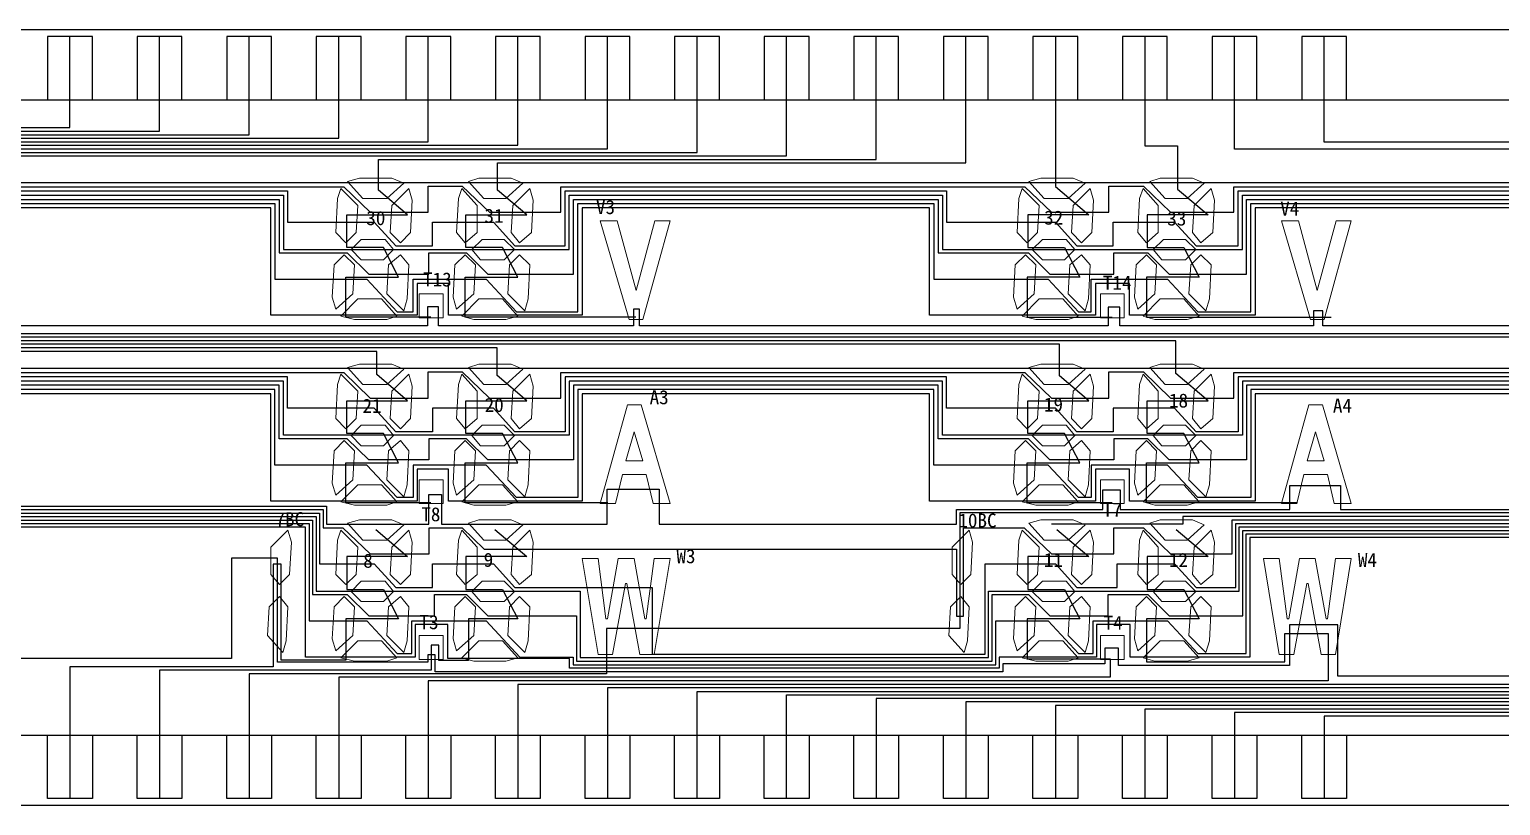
# Model space of a CAD drawing. Header units: millimetres. Extents: x 3718 to 70963, y 572 to 15149.
# Drawn here: x 4149.24 to 4190.95, y 707.3 to 729.3 of the extents above; entities that cross this region are included whole.
import ezdxf

# ---------------------------------------------------------------- set-up
doc = ezdxf.new("R2010")
doc.units = ezdxf.units.MM
doc.header["$LTSCALE"] = 3
for name, color, linetype in [('COM', 1, 'Continuous'), ('DWG', 7, 'Continuous'), ('SEG', 3, 'Continuous'), ('TEXT', 40, 'Continuous')]:
    doc.layers.add(name, color=color, linetype=linetype)
doc.styles.add('黑体', font='SIMHEI.TTF')

msp = doc.modelspace()

# ---------------------------------------------------------------- linework, layer by layer
at = {"layer": 'COM', "color": 11}
for points in [[(4119.923, 723.068), (4125.76, 723.068), (4125.76, 724.605), (4137.243, 724.605), (4137.243, 723.068), (4144.906, 723.068), (4144.906, 724.605), (4156.441, 724.605), (4156.441, 723.068), (4164.548, 723.068), (4164.548, 724.605), (4175.125, 724.605), (4175.125, 723.068), (4183.633, 723.068), (4183.633, 724.605), (4194.558, 724.605)], [(4194.438, 719.217), (4183.753, 719.217), (4183.753, 717.101), (4181.557, 717.101), (4180.949, 717.7), (4179.987, 717.7), (4179.987, 717.101), (4178.176, 717.101), (4177.568, 717.7), (4175.005, 717.7), (4175.005, 719.217), (4164.668, 719.217), (4164.668, 717.101), (4162.24, 717.101), (4161.631, 717.7), (4160.561, 717.7), (4160.561, 717.101), (4158.859, 717.101), (4158.251, 717.7), (4156.321, 717.7), (4156.321, 719.217), (4145.026, 719.217)], [(4144.93, 715.494), (4157.367, 715.494), (4157.367, 713.382), (4164.855, 713.382), (4164.855, 711.497), (4176.438, 711.497), (4176.438, 713.382), (4183.542, 713.382), (4183.542, 715.201), (4193.317, 715.201)], [(4206.805, 710.139), (4178.329, 710.139), (4178.329, 707.503)]]:
    msp.add_lwpolyline(points, dxfattribs=at)
at = {"layer": 'COM', "color": 5}
for points in [[(4120.117, 724.965), (4207.105, 724.965), (4207.105, 709.839), (4185.949, 709.839), (4185.949, 707.503)], [(4147.749, 715.794), (4157.667, 715.794), (4157.667, 715.279), (4160.568, 715.279), (4160.568, 716.124), (4160.926, 716.124), (4160.926, 715.279), (4165.622, 715.279), (4165.622, 716.272), (4167.095, 716.272), (4167.095, 715.279), (4175.524, 715.279), (4175.524, 715.697), (4179.676, 715.697), (4179.676, 716.253), (4180.165, 716.253), (4180.165, 715.697), (4184.981, 715.697), (4184.981, 716.373), (4186.415, 716.373), (4186.415, 715.697), (4195.071, 715.697)], [(4194.871, 715.501), (4181.947, 715.501), (4181.947, 715.279), (4178.224, 715.279)]]:
    msp.add_lwpolyline(points, dxfattribs=at)
at = {"layer": 'COM', "color": 150}
for points in [[(4144.666, 724.845), (4158.151, 724.845), (4158.9, 724.123), (4160.547, 724.123), (4160.547, 724.865), (4161.511, 724.865), (4162.28, 724.123), (4164.308, 724.123), (4164.308, 724.845), (4177.468, 724.845), (4178.217, 724.123), (4179.848, 724.123), (4179.848, 724.865), (4180.828, 724.865), (4181.598, 724.123), (4183.393, 724.123), (4183.393, 724.845), (4196.817, 724.845)], [(4194.198, 718.977), (4183.993, 718.977), (4183.993, 715.933), (4180.43, 715.933), (4180.43, 716.834), (4179.468, 716.834), (4179.468, 715.933), (4174.765, 715.933), (4174.765, 718.977), (4164.908, 718.977), (4164.908, 715.933), (4161.121, 715.933), (4161.121, 716.834), (4160.238, 716.834), (4160.238, 715.933), (4156.081, 715.933), (4156.081, 718.977), (4145.266, 718.977)], [(4144.73, 715.694), (4157.567, 715.694), (4157.567, 715.179), (4158.13, 715.179), (4158.9, 714.436), (4160.571, 714.436), (4160.571, 715.179), (4161.511, 715.179), (4162.136, 714.575), (4175.524, 714.575), (4175.524, 712.671), (4175.724, 712.671), (4175.724, 715.179), (4177.447, 715.179), (4178.217, 714.436), (4179.984, 714.436), (4179.984, 715.179), (4180.828, 715.179), (4181.598, 714.436), (4183.342, 714.436), (4183.342, 715.401), (4193.517, 715.401)], [(4207.005, 709.939), (4183.409, 709.939), (4183.409, 707.503)]]:
    msp.add_lwpolyline(points, dxfattribs=at)
at = {"layer": 'COM', "color": 8}
for points in [[(4144.786, 724.725), (4156.561, 724.725), (4156.561, 723.84), (4159.013, 723.84), (4159.624, 723.168), (4160.667, 723.168), (4160.667, 723.84), (4162.394, 723.84), (4163.005, 723.168), (4164.428, 723.168), (4164.428, 724.725), (4175.245, 724.725), (4175.245, 723.84), (4178.33, 723.84), (4178.941, 723.168), (4179.968, 723.168), (4179.968, 723.84), (4181.711, 723.84), (4182.322, 723.168), (4183.513, 723.168), (4183.513, 724.725), (4194.678, 724.725)], [(4194.318, 719.097), (4183.873, 719.097), (4183.873, 716.033), (4182.367, 716.033), (4181.509, 716.954), (4179.348, 716.954), (4179.348, 716.033), (4178.986, 716.033), (4178.128, 716.954), (4174.885, 716.954), (4174.885, 719.097), (4164.788, 719.097), (4164.788, 716.033), (4163.049, 716.033), (4162.192, 716.954), (4160.118, 716.954), (4160.118, 716.033), (4159.669, 716.033), (4158.811, 716.954), (4156.201, 716.954), (4156.201, 719.097), (4145.146, 719.097)], [(4144.83, 715.594), (4157.467, 715.594), (4157.467, 714.154), (4159.013, 714.154), (4159.624, 713.482), (4160.671, 713.482), (4160.671, 714.154), (4162.394, 714.154), (4163.005, 713.482), (4166.901, 713.482), (4166.901, 711.597), (4176.338, 711.597), (4176.338, 714.154), (4178.33, 714.154), (4178.941, 713.482), (4180.084, 713.482), (4180.084, 714.154), (4181.711, 714.154), (4182.322, 713.482), (4183.442, 713.482), (4183.442, 715.301), (4193.417, 715.301)], [(4206.905, 710.039), (4180.869, 710.039), (4180.869, 707.503)]]:
    msp.add_lwpolyline(points, dxfattribs=at)
at = {"layer": 'COM', "color": 2}
for points in [[(4145.026, 724.485), (4156.321, 724.485), (4156.321, 722.968), (4158.251, 722.968), (4158.859, 722.369), (4160.561, 722.369), (4160.561, 722.968), (4161.631, 722.968), (4162.24, 722.369), (4164.668, 722.369), (4164.668, 724.485), (4175.005, 724.485), (4175.005, 722.968), (4177.568, 722.968), (4178.176, 722.369), (4179.987, 722.369), (4179.987, 722.968), (4180.949, 722.968), (4181.557, 722.369), (4183.753, 722.369), (4183.753, 724.485), (4194.438, 724.485)], [(4194.558, 719.337), (4183.633, 719.337), (4183.633, 717.8), (4175.125, 717.8), (4175.125, 719.337), (4164.548, 719.337), (4164.548, 717.8), (4156.441, 717.8), (4156.441, 719.337), (4144.906, 719.337)], [(4145.03, 715.394), (4157.267, 715.394), (4157.267, 713.282), (4158.251, 713.282), (4158.859, 712.683), (4160.724, 712.683), (4160.724, 713.282), (4161.631, 713.282), (4162.24, 712.683), (4164.755, 712.683), (4164.755, 711.397), (4176.538, 711.397), (4176.538, 713.282), (4177.568, 713.282), (4178.176, 712.683), (4179.826, 712.683), (4179.826, 713.282), (4180.949, 713.282), (4181.557, 712.683), (4183.642, 712.683), (4183.642, 715.101), (4193.217, 715.101)], [(4206.705, 710.239), (4175.789, 710.239), (4175.789, 707.503)]]:
    msp.add_lwpolyline(points, dxfattribs=at)
at = {"layer": 'COM', "color": 6}
for points in [[(4145.146, 724.365), (4156.201, 724.365), (4156.201, 722.222), (4158.811, 722.222), (4159.669, 721.3), (4160.118, 721.3), (4160.118, 722.222), (4162.192, 722.222), (4163.049, 721.3), (4164.788, 721.3), (4164.788, 724.365), (4174.885, 724.365), (4174.885, 722.222), (4178.128, 722.222), (4178.986, 721.3), (4179.348, 721.3), (4179.348, 722.222), (4181.509, 722.222), (4182.367, 721.3), (4183.873, 721.3), (4183.873, 724.365), (4194.318, 724.365)], [(4194.678, 719.457), (4183.513, 719.457), (4183.513, 717.9), (4182.322, 717.9), (4181.711, 718.572), (4179.968, 718.572), (4179.968, 717.9), (4178.941, 717.9), (4178.33, 718.572), (4175.245, 718.572), (4175.245, 719.457), (4164.428, 719.457), (4164.428, 717.9), (4163.005, 717.9), (4162.394, 718.572), (4160.667, 718.572), (4160.667, 717.9), (4159.624, 717.9), (4159.013, 718.572), (4156.561, 718.572), (4156.561, 719.457), (4144.786, 719.457)], [(4145.13, 715.294), (4157.167, 715.294), (4157.167, 712.536), (4158.811, 712.536), (4159.669, 711.614), (4160.08, 711.614), (4160.08, 712.536), (4162.192, 712.536), (4163.143, 711.514), (4164.655, 711.514), (4164.655, 711.297), (4176.638, 711.297), (4176.638, 712.536), (4178.128, 712.536), (4178.986, 711.614), (4179.4, 711.614), (4179.4, 712.536), (4181.509, 712.536), (4182.372, 711.609), (4183.742, 711.609), (4183.742, 715.001), (4193.117, 715.001)], [(4206.605, 710.339), (4173.249, 710.339), (4173.249, 707.503)]]:
    msp.add_lwpolyline(points, dxfattribs=at)
at = {"layer": 'COM', "color": 4}
for points in [[(4194.198, 724.245), (4183.993, 724.245), (4183.993, 721.2), (4180.43, 721.2), (4180.43, 722.102), (4179.468, 722.102), (4179.468, 721.2), (4174.765, 721.2), (4174.765, 724.245), (4164.908, 724.245), (4164.908, 721.2), (4161.121, 721.2), (4161.121, 722.102), (4160.238, 722.102), (4160.238, 721.2), (4156.081, 721.2), (4156.081, 724.245), (4145.266, 724.245)], [(4144.666, 719.577), (4158.151, 719.577), (4158.9, 718.855), (4160.547, 718.855), (4160.547, 719.597), (4161.511, 719.597), (4162.28, 718.855), (4164.308, 718.855), (4164.308, 719.577), (4177.468, 719.577), (4178.217, 718.855), (4179.848, 718.855), (4179.848, 719.597), (4180.828, 719.597), (4181.598, 718.855), (4183.393, 718.855), (4183.393, 719.577), (4196.817, 719.577)], [(4193.017, 714.901), (4183.842, 714.901), (4183.842, 711.509), (4180.446, 711.509), (4180.446, 712.436), (4179.5, 712.436), (4179.5, 711.514), (4176.738, 711.514), (4176.738, 711.197), (4164.555, 711.197), (4164.555, 711.468), (4161.102, 711.468), (4161.102, 712.436), (4160.18, 712.436), (4160.18, 711.514), (4157.067, 711.514), (4157.067, 715.194), (4145.23, 715.194)], [(4170.709, 707.503), (4170.709, 710.439), (4206.505, 710.439)]]:
    msp.add_lwpolyline(points, dxfattribs=at)
at = {"layer": 'COM'}
for points in [[(4199.118, 720.9), (4185.917, 720.9), (4185.917, 721.326), (4185.648, 721.326), (4185.648, 720.9), (4180.159, 720.9), (4180.159, 721.426), (4179.829, 721.426), (4179.829, 720.9), (4166.537, 720.9), (4166.537, 721.377), (4166.369, 721.377), (4166.369, 720.9), (4160.839, 720.9), (4160.839, 721.439), (4160.522, 721.439), (4160.522, 720.9), (4147.342, 720.9)], [(4117.746, 719.697), (4205.162, 719.697)], [(4199.203, 710.974), (4186.337, 710.974), (4186.337, 712.428), (4184.967, 712.428), (4184.967, 711.273), (4180.122, 711.273), (4180.122, 711.766), (4179.73, 711.766), (4179.73, 711.325), (4176.838, 711.325), (4176.838, 711.097), (4160.743, 711.097), (4160.743, 711.573), (4160.535, 711.573), (4160.535, 711.365), (4156.273, 711.365), (4156.273, 714.316), (4154.969, 714.316), (4154.969, 711.473), (4147.452, 711.473)], [(4168.169, 707.503), (4168.169, 710.539), (4205.968, 710.539)]]:
    msp.add_lwpolyline(points, dxfattribs=at)
at = {"layer": 'DWG'}
for points in [[(4209.319, 707.303), (4114.319, 707.303), (4114.319, 729.303), (4209.319, 729.303)], [(4149.754, 727.303), (4151.024, 727.303), (4151.024, 729.103), (4149.754, 729.103)], [(4152.294, 727.303), (4153.564, 727.303), (4153.564, 729.103), (4152.294, 729.103)], [(4154.834, 727.303), (4156.104, 727.303), (4156.104, 729.103), (4154.834, 729.103)], [(4157.374, 727.303), (4158.644, 727.303), (4158.644, 729.103), (4157.374, 729.103)], [(4159.914, 727.303), (4161.184, 727.303), (4161.184, 729.103), (4159.914, 729.103)], [(4162.454, 727.303), (4163.724, 727.303), (4163.724, 729.103), (4162.454, 729.103)], [(4164.994, 727.303), (4166.264, 727.303), (4166.264, 729.103), (4164.994, 729.103)], [(4167.534, 727.303), (4168.804, 727.303), (4168.804, 729.103), (4167.534, 729.103)], [(4170.074, 727.303), (4171.344, 727.303), (4171.344, 729.103), (4170.074, 729.103)], [(4172.614, 727.303), (4173.884, 727.303), (4173.884, 729.103), (4172.614, 729.103)], [(4175.154, 727.303), (4176.424, 727.303), (4176.424, 729.103), (4175.154, 729.103)], [(4177.694, 727.303), (4178.964, 727.303), (4178.964, 729.103), (4177.694, 729.103)], [(4180.234, 727.303), (4181.504, 727.303), (4181.504, 729.103), (4180.234, 729.103)], [(4182.774, 727.303), (4184.044, 727.303), (4184.044, 729.103), (4182.774, 729.103)], [(4186.584, 729.103), (4185.314, 729.103), (4185.314, 727.303), (4186.584, 727.303)], [(4149.754, 709.303), (4151.024, 709.303), (4151.024, 707.503), (4149.754, 707.503)], [(4152.294, 709.303), (4153.564, 709.303), (4153.564, 707.503), (4152.294, 707.503)], [(4154.834, 709.303), (4156.104, 709.303), (4156.104, 707.503), (4154.834, 707.503)], [(4157.374, 709.303), (4158.644, 709.303), (4158.644, 707.503), (4157.374, 707.503)], [(4159.914, 709.303), (4161.184, 709.303), (4161.184, 707.503), (4159.914, 707.503)], [(4162.454, 709.303), (4163.724, 709.303), (4163.724, 707.503), (4162.454, 707.503)], [(4164.994, 709.303), (4166.264, 709.303), (4166.264, 707.503), (4164.994, 707.503)], [(4167.534, 709.303), (4168.804, 709.303), (4168.804, 707.503), (4167.534, 707.503)], [(4170.074, 709.303), (4171.344, 709.303), (4171.344, 707.503), (4170.074, 707.503)], [(4172.614, 709.303), (4173.884, 709.303), (4173.884, 707.503), (4172.614, 707.503)], [(4175.154, 709.303), (4176.424, 709.303), (4176.424, 707.503), (4175.154, 707.503)], [(4177.694, 709.303), (4178.964, 709.303), (4178.964, 707.503), (4177.694, 707.503)], [(4180.234, 709.303), (4181.504, 709.303), (4181.504, 707.503), (4180.234, 707.503)], [(4182.774, 709.303), (4184.044, 709.303), (4184.044, 707.503), (4182.774, 707.503)], [(4186.584, 707.503), (4185.314, 707.503), (4185.314, 709.303), (4186.584, 709.303)]]:
    msp.add_lwpolyline(points, close=True, dxfattribs=at)
for points in [[(4114.319, 727.303), (4209.319, 727.303)], [(4114.319, 709.303), (4209.319, 709.303)]]:
    msp.add_lwpolyline(points, dxfattribs=at)
at = {"layer": 'DWG', "lineweight": 0}
for points in [[(4158.696, 724.508), (4158.262, 724.99), (4158.6, 725.087), (4159.516, 725.087), (4159.853, 724.942), (4159.371, 724.508)], [(4162.752, 724.508), (4162.125, 724.508), (4161.691, 724.99), (4161.98, 725.087), (4162.897, 725.087), (4163.234, 724.942)], [(4178.013, 724.508), (4177.579, 724.99), (4177.917, 725.087), (4178.833, 725.087), (4179.171, 724.942), (4178.688, 724.508)], [(4182.069, 724.508), (4181.442, 724.508), (4181.008, 724.99), (4181.298, 725.087), (4182.214, 725.087), (4182.551, 724.942)], [(4158.069, 724.797), (4157.973, 724.508), (4157.924, 723.543), (4158.214, 723.254), (4158.503, 723.543), (4158.551, 724.315)], [(4159.998, 724.797), (4159.516, 724.315), (4159.468, 723.543), (4159.757, 723.254), (4160.046, 723.543), (4160.094, 724.46)], [(4161.498, 724.797), (4161.402, 724.508), (4161.353, 723.543), (4161.594, 723.254), (4161.932, 723.543), (4161.932, 724.315)], [(4163.427, 724.797), (4162.945, 724.315), (4162.897, 723.543), (4163.138, 723.254), (4163.475, 723.543), (4163.523, 724.46)], [(4177.386, 724.797), (4177.29, 724.508), (4177.242, 723.543), (4177.531, 723.254), (4177.82, 723.543), (4177.869, 724.315)], [(4179.315, 724.797), (4178.833, 724.315), (4178.785, 723.543), (4179.074, 723.254), (4179.364, 723.543), (4179.412, 724.46)], [(4180.815, 724.797), (4180.719, 724.508), (4180.671, 723.543), (4180.912, 723.254), (4181.249, 723.543), (4181.249, 724.315)], [(4182.744, 724.797), (4182.262, 724.315), (4182.214, 723.543), (4182.455, 723.254), (4182.792, 723.543), (4182.841, 724.46)], [(4166.97, 723.881), (4166.44, 721.904), (4165.909, 723.881), (4165.427, 723.881), (4166.247, 721.084), (4166.633, 721.084), (4167.404, 723.881)], [(4186.287, 723.881), (4185.757, 721.904), (4185.226, 723.881), (4184.744, 723.881), (4185.564, 721.084), (4185.95, 721.084), (4186.721, 723.881)], [(4158.648, 723.351), (4159.323, 723.351), (4159.564, 723.061), (4159.275, 722.772), (4158.648, 722.772), (4158.358, 723.061)], [(4162.077, 723.351), (4162.704, 723.351), (4162.993, 723.061), (4162.704, 722.772), (4162.028, 722.772), (4161.787, 723.061)], [(4177.965, 723.351), (4178.64, 723.351), (4178.881, 723.061), (4178.592, 722.772), (4177.965, 722.772), (4177.676, 723.061)], [(4181.394, 723.351), (4182.021, 723.351), (4182.31, 723.061), (4182.021, 722.772), (4181.346, 722.772), (4181.105, 723.061)], [(4157.828, 721.711), (4157.924, 721.373), (4158.407, 721.807), (4158.455, 722.627), (4158.166, 722.917), (4157.876, 722.627)], [(4159.95, 721.663), (4159.998, 722.627), (4159.757, 722.917), (4159.419, 722.627), (4159.371, 721.807), (4159.853, 721.325)], [(4161.257, 721.711), (4161.353, 721.373), (4161.836, 721.807), (4161.884, 722.627), (4161.594, 722.917), (4161.305, 722.627)], [(4162.8, 721.807), (4163.282, 721.325), (4163.379, 721.663), (4163.427, 722.627), (4163.138, 722.917), (4162.848, 722.627)], [(4177.145, 721.711), (4177.242, 721.373), (4177.724, 721.807), (4177.772, 722.627), (4177.483, 722.917), (4177.193, 722.627)], [(4179.267, 721.663), (4179.315, 722.627), (4179.074, 722.917), (4178.737, 722.627), (4178.688, 721.807), (4179.171, 721.325)], [(4180.574, 721.711), (4180.671, 721.373), (4181.153, 721.807), (4181.201, 722.627), (4180.912, 722.917), (4180.622, 722.627)], [(4182.117, 721.807), (4182.6, 721.325), (4182.696, 721.663), (4182.744, 722.627), (4182.455, 722.917), (4182.166, 722.627)], [(4158.551, 721.663), (4158.069, 721.18), (4158.455, 721.084), (4159.371, 721.084), (4159.66, 721.18), (4159.226, 721.663)], [(4160.967, 721.132), (4160.967, 721.807), (4160.292, 721.807), (4160.292, 721.132)], [(4162.655, 721.663), (4161.98, 721.663), (4161.498, 721.18), (4161.836, 721.084), (4162.752, 721.084), (4163.089, 721.18)], [(4177.869, 721.663), (4177.386, 721.18), (4177.772, 721.084), (4178.688, 721.084), (4178.978, 721.18), (4178.544, 721.663)], [(4180.285, 721.132), (4180.285, 721.807), (4179.609, 721.807), (4179.609, 721.132)], [(4181.973, 721.663), (4181.298, 721.663), (4180.815, 721.18), (4181.153, 721.084), (4182.069, 721.084), (4182.407, 721.18)], [(4158.696, 719.24), (4158.262, 719.722), (4158.6, 719.819), (4159.516, 719.819), (4159.853, 719.674), (4159.371, 719.24)], [(4162.752, 719.24), (4162.125, 719.24), (4161.691, 719.722), (4161.98, 719.819), (4162.897, 719.819), (4163.234, 719.674)], [(4178.013, 719.24), (4177.579, 719.722), (4177.917, 719.819), (4178.833, 719.819), (4179.171, 719.674), (4178.688, 719.24)], [(4182.069, 719.24), (4181.442, 719.24), (4181.008, 719.722), (4181.298, 719.819), (4182.214, 719.819), (4182.551, 719.674)], [(4158.069, 719.529), (4157.973, 719.24), (4157.924, 718.276), (4158.214, 717.986), (4158.503, 718.276), (4158.551, 719.047)], [(4159.998, 719.529), (4159.516, 719.047), (4159.468, 718.276), (4159.757, 717.986), (4160.046, 718.276), (4160.094, 719.192)], [(4161.498, 719.529), (4161.402, 719.24), (4161.353, 718.276), (4161.594, 717.986), (4161.932, 718.276), (4161.932, 719.047)], [(4163.427, 719.529), (4162.945, 719.047), (4162.897, 718.276), (4163.138, 717.986), (4163.475, 718.276), (4163.523, 719.192)], [(4177.386, 719.529), (4177.29, 719.24), (4177.242, 718.276), (4177.531, 717.986), (4177.82, 718.276), (4177.869, 719.047)], [(4179.315, 719.529), (4178.833, 719.047), (4178.785, 718.276), (4179.074, 717.986), (4179.364, 718.276), (4179.412, 719.192)], [(4180.815, 719.529), (4180.719, 719.24), (4180.671, 718.276), (4180.912, 717.986), (4181.249, 718.276), (4181.249, 719.047)], [(4182.744, 719.529), (4182.262, 719.047), (4182.214, 718.276), (4182.455, 717.986), (4182.792, 718.276), (4182.841, 719.192)], [(4166.584, 718.666), (4166.199, 718.666), (4165.427, 715.869), (4165.861, 715.869), (4166.054, 716.689), (4166.729, 716.689), (4166.922, 715.869), (4167.404, 715.869)], [(4185.902, 718.666), (4185.516, 718.666), (4184.744, 715.869), (4185.178, 715.869), (4185.371, 716.689), (4186.046, 716.689), (4186.239, 715.869), (4186.721, 715.869)], [(4158.648, 718.083), (4159.323, 718.083), (4159.564, 717.793), (4159.275, 717.504), (4158.648, 717.504), (4158.358, 717.793)], [(4162.077, 718.083), (4162.704, 718.083), (4162.993, 717.793), (4162.704, 717.504), (4162.028, 717.504), (4161.787, 717.793)], [(4177.965, 718.083), (4178.64, 718.083), (4178.881, 717.793), (4178.592, 717.504), (4177.965, 717.504), (4177.676, 717.793)], [(4181.394, 718.083), (4182.021, 718.083), (4182.31, 717.793), (4182.021, 717.504), (4181.346, 717.504), (4181.105, 717.793)], [(4157.828, 716.443), (4157.924, 716.106), (4158.407, 716.54), (4158.455, 717.359), (4158.166, 717.649), (4157.876, 717.359)], [(4159.95, 716.395), (4159.998, 717.359), (4159.757, 717.649), (4159.419, 717.359), (4159.371, 716.54), (4159.853, 716.057)], [(4161.257, 716.443), (4161.353, 716.106), (4161.836, 716.54), (4161.884, 717.359), (4161.594, 717.649), (4161.305, 717.359)], [(4162.8, 716.54), (4163.282, 716.057), (4163.379, 716.395), (4163.427, 717.359), (4163.138, 717.649), (4162.848, 717.359)], [(4166.15, 717.074), (4166.391, 717.894), (4166.633, 717.074)], [(4177.145, 716.443), (4177.242, 716.106), (4177.724, 716.54), (4177.772, 717.359), (4177.483, 717.649), (4177.193, 717.359)], [(4179.267, 716.395), (4179.315, 717.359), (4179.074, 717.649), (4178.737, 717.359), (4178.688, 716.54), (4179.171, 716.057)], [(4180.574, 716.443), (4180.671, 716.106), (4181.153, 716.54), (4181.201, 717.359), (4180.912, 717.649), (4180.622, 717.359)], [(4182.117, 716.54), (4182.6, 716.057), (4182.696, 716.395), (4182.744, 717.359), (4182.455, 717.649), (4182.166, 717.359)], [(4185.468, 717.074), (4185.709, 717.894), (4185.95, 717.074)], [(4158.551, 716.395), (4158.069, 715.913), (4158.455, 715.816), (4159.371, 715.816), (4159.66, 715.913), (4159.226, 716.395)], [(4160.967, 715.864), (4160.967, 716.54), (4160.292, 716.54), (4160.292, 715.864)], [(4162.655, 716.395), (4161.98, 716.395), (4161.498, 715.913), (4161.836, 715.816), (4162.752, 715.816), (4163.089, 715.913)], [(4177.869, 716.395), (4177.386, 715.913), (4177.772, 715.816), (4178.688, 715.816), (4178.978, 715.913), (4178.544, 716.395)], [(4180.285, 715.864), (4180.285, 716.54), (4179.609, 716.54), (4179.609, 715.864)], [(4181.973, 716.395), (4181.298, 716.395), (4180.815, 715.913), (4181.153, 715.816), (4182.069, 715.816), (4182.407, 715.913)], [(4158.696, 714.822), (4158.262, 715.304), (4158.6, 715.4), (4159.516, 715.4), (4159.853, 715.256), (4159.371, 714.822)], [(4162.752, 714.822), (4162.125, 714.822), (4161.691, 715.304), (4161.98, 715.4), (4162.897, 715.4), (4163.234, 715.256)], [(4178.013, 714.822), (4177.579, 715.304), (4177.917, 715.4), (4178.833, 715.4), (4179.171, 715.256), (4178.688, 714.822)], [(4182.069, 714.822), (4181.442, 714.822), (4181.008, 715.304), (4181.298, 715.4), (4182.214, 715.4), (4182.551, 715.256)], [(4156.569, 715.111), (4156.087, 714.629), (4156.087, 713.857), (4156.328, 713.568), (4156.617, 713.857), (4156.666, 714.774)], [(4158.069, 715.111), (4157.973, 714.822), (4157.924, 713.857), (4158.214, 713.568), (4158.503, 713.857), (4158.551, 714.629)], [(4159.998, 715.111), (4159.516, 714.629), (4159.468, 713.857), (4159.757, 713.568), (4160.046, 713.857), (4160.094, 714.774)], [(4161.498, 715.111), (4161.402, 714.822), (4161.353, 713.857), (4161.594, 713.568), (4161.932, 713.857), (4161.932, 714.629)], [(4163.427, 715.111), (4162.945, 714.629), (4162.897, 713.857), (4163.138, 713.568), (4163.475, 713.857), (4163.523, 714.774)], [(4175.886, 715.111), (4175.404, 714.629), (4175.404, 713.857), (4175.645, 713.568), (4175.935, 713.857), (4175.983, 714.774)], [(4177.386, 715.111), (4177.29, 714.822), (4177.242, 713.857), (4177.531, 713.568), (4177.82, 713.857), (4177.869, 714.629)], [(4179.315, 715.111), (4178.833, 714.629), (4178.785, 713.857), (4179.074, 713.568), (4179.364, 713.857), (4179.412, 714.774)], [(4180.815, 715.111), (4180.719, 714.822), (4180.671, 713.857), (4180.912, 713.568), (4181.249, 713.857), (4181.249, 714.629)], [(4182.744, 715.111), (4182.262, 714.629), (4182.214, 713.857), (4182.455, 713.568), (4182.792, 713.857), (4182.841, 714.774)], [(4166.383, 714.308), (4165.934, 714.308), (4165.627, 712.594), (4165.587, 712.594), (4165.362, 714.308), (4164.913, 714.308), (4165.362, 711.587), (4165.77, 711.587), (4166.138, 713.6), (4166.178, 713.6), (4166.546, 711.587), (4166.954, 711.587), (4167.404, 714.308), (4166.954, 714.308), (4166.731, 712.594), (4166.689, 712.594)], [(4185.7, 714.308), (4185.252, 714.308), (4184.945, 712.594), (4184.905, 712.594), (4184.68, 714.308), (4184.23, 714.308), (4184.68, 711.587), (4185.088, 711.587), (4185.456, 713.6), (4185.496, 713.6), (4185.864, 711.587), (4186.272, 711.587), (4186.721, 714.308), (4186.272, 714.308), (4186.048, 712.594), (4186.007, 712.594)], [(4158.648, 713.664), (4159.323, 713.664), (4159.564, 713.375), (4159.275, 713.086), (4158.648, 713.086), (4158.358, 713.375)], [(4162.077, 713.664), (4162.704, 713.664), (4162.993, 713.375), (4162.704, 713.086), (4162.028, 713.086), (4161.787, 713.375)], [(4177.965, 713.664), (4178.64, 713.664), (4178.881, 713.375), (4178.592, 713.086), (4177.965, 713.086), (4177.676, 713.375)], [(4181.394, 713.664), (4182.021, 713.664), (4182.31, 713.375), (4182.021, 713.086), (4181.346, 713.086), (4181.105, 713.375)], [(4155.99, 712.121), (4156.424, 711.639), (4156.521, 711.977), (4156.569, 712.941), (4156.328, 713.23), (4156.039, 712.941)], [(4157.828, 712.025), (4157.924, 711.687), (4158.407, 712.121), (4158.455, 712.941), (4158.166, 713.23), (4157.876, 712.941)], [(4159.95, 711.977), (4159.998, 712.941), (4159.757, 713.23), (4159.419, 712.941), (4159.371, 712.121), (4159.853, 711.639)], [(4161.257, 712.025), (4161.353, 711.687), (4161.836, 712.121), (4161.884, 712.941), (4161.594, 713.23), (4161.305, 712.941)], [(4162.8, 712.121), (4163.282, 711.639), (4163.379, 711.977), (4163.427, 712.941), (4163.138, 713.23), (4162.848, 712.941)], [(4175.308, 712.121), (4175.742, 711.639), (4175.838, 711.977), (4175.886, 712.941), (4175.645, 713.23), (4175.356, 712.941)], [(4177.145, 712.025), (4177.242, 711.687), (4177.724, 712.121), (4177.772, 712.941), (4177.483, 713.23), (4177.193, 712.941)], [(4179.267, 711.977), (4179.315, 712.941), (4179.074, 713.23), (4178.737, 712.941), (4178.688, 712.121), (4179.171, 711.639)], [(4180.574, 712.025), (4180.671, 711.687), (4181.153, 712.121), (4181.201, 712.941), (4180.912, 713.23), (4180.622, 712.941)], [(4182.117, 712.121), (4182.6, 711.639), (4182.696, 711.977), (4182.744, 712.941), (4182.455, 713.23), (4182.166, 712.941)], [(4160.967, 711.446), (4160.967, 712.121), (4160.292, 712.121), (4160.292, 711.446)], [(4180.285, 711.446), (4180.285, 712.121), (4179.609, 712.121), (4179.609, 711.446)], [(4158.551, 711.977), (4158.069, 711.494), (4158.455, 711.398), (4159.371, 711.398), (4159.66, 711.494), (4159.226, 711.977)], [(4162.655, 711.977), (4161.98, 711.977), (4161.498, 711.494), (4161.836, 711.398), (4162.752, 711.398), (4163.089, 711.494)], [(4177.869, 711.977), (4177.386, 711.494), (4177.772, 711.398), (4178.688, 711.398), (4178.978, 711.494), (4178.544, 711.977)], [(4181.973, 711.977), (4181.298, 711.977), (4180.815, 711.494), (4181.153, 711.398), (4182.069, 711.398), (4182.407, 711.494)]]:
    msp.add_lwpolyline(points, close=True, dxfattribs=at)
at = {"layer": 'SEG'}
for points in [[(4160.622, 715.883), (4158.214, 715.883), (4158.214, 717.015), (4159.708, 717.015), (4159.276, 717.85), (4158.235, 717.85), (4158.235, 718.778), (4159.962, 718.778), (4159.088, 719.519), (4159.088, 720.178), (4115.662, 720.178), (4115.662, 726.357), (4143.113, 726.357), (4143.113, 726.619), (4147.849, 726.619), (4147.849, 729.103)], [(4165.644, 715.883), (4161.595, 715.883), (4161.595, 717.015), (4163.088, 717.015), (4162.657, 717.85), (4161.615, 717.85), (4161.615, 718.778), (4163.343, 718.778), (4162.504, 719.489), (4162.504, 720.278), (4115.782, 720.278), (4115.782, 726.257), (4143.213, 726.257), (4143.213, 726.519), (4150.389, 726.519), (4150.389, 729.103)], [(4179.939, 715.883), (4177.532, 715.883), (4177.532, 717.015), (4179.025, 717.015), (4178.593, 717.85), (4177.552, 717.85), (4177.552, 718.778), (4179.279, 718.778), (4178.451, 719.48), (4178.451, 720.378), (4115.902, 720.378), (4115.902, 726.157), (4143.313, 726.157), (4143.313, 726.419), (4152.929, 726.419), (4152.929, 729.103)], [(4185.197, 715.883), (4180.912, 715.883), (4180.912, 717.015), (4182.406, 717.015), (4181.974, 717.85), (4180.933, 717.85), (4180.933, 718.778), (4182.66, 718.778), (4181.744, 719.554), (4181.744, 720.478), (4116.022, 720.478), (4116.022, 726.057), (4143.413, 726.057), (4143.413, 726.319), (4155.469, 726.319), (4155.469, 729.103)], [(4199.288, 715.883), (4196.881, 715.883), (4196.881, 717.015), (4198.374, 717.015), (4197.943, 717.85), (4196.901, 717.85), (4196.901, 718.778), (4198.628, 718.778), (4197.759, 719.515), (4197.759, 720.578), (4116.142, 720.578), (4116.142, 725.957), (4143.513, 725.957), (4143.513, 726.219), (4158.009, 726.219), (4158.009, 729.103)], [(4204.406, 715.883), (4200.262, 715.883), (4200.262, 717.015), (4201.755, 717.015), (4201.323, 717.85), (4200.282, 717.85), (4200.282, 718.778), (4202.009, 718.778), (4201.181, 719.48), (4201.181, 720.678), (4116.262, 720.678), (4116.262, 725.857), (4143.613, 725.857), (4143.613, 726.119), (4160.549, 726.119), (4160.549, 729.103)], [(4122.059, 721.151), (4119.652, 721.151), (4119.652, 722.283), (4121.145, 722.283), (4120.714, 723.118), (4119.672, 723.118), (4119.672, 724.046), (4121.399, 724.046), (4120.495, 724.813), (4120.495, 725.757), (4143.713, 725.757), (4143.713, 726.019), (4163.089, 726.019), (4163.089, 729.103)], [(4127.876, 721.151), (4122.993, 721.151), (4122.993, 722.283), (4124.486, 722.283), (4124.054, 723.118), (4123.013, 723.118), (4123.013, 724.046), (4124.74, 724.046), (4123.878, 724.777), (4123.878, 725.657), (4143.813, 725.657), (4143.813, 725.919), (4165.629, 725.919), (4165.629, 729.103)], [(4141.338, 721.151), (4138.93, 721.151), (4138.93, 722.283), (4140.423, 722.283), (4139.992, 723.118), (4138.95, 723.118), (4138.95, 724.046), (4140.678, 724.046), (4139.831, 724.764), (4139.831, 725.557), (4143.913, 725.557), (4143.913, 725.819), (4168.169, 725.819), (4168.169, 729.103)], [(4147.275, 721.151), (4142.311, 721.151), (4142.311, 722.283), (4143.804, 722.283), (4143.373, 723.118), (4142.331, 723.118), (4142.331, 724.046), (4144.058, 724.046), (4143.308, 724.683), (4143.308, 725.457), (4144.013, 725.457), (4144.013, 725.719), (4170.709, 725.719), (4170.709, 729.103)], [(4160.622, 721.151), (4158.214, 721.151), (4158.214, 722.283), (4159.708, 722.283), (4159.276, 723.118), (4158.235, 723.118), (4158.235, 724.046), (4159.962, 724.046), (4159.137, 724.745), (4159.137, 725.619), (4173.249, 725.619), (4173.249, 729.103)], [(4166.434, 721.151), (4161.595, 721.151), (4161.595, 722.283), (4163.088, 722.283), (4162.657, 723.118), (4161.615, 723.118), (4161.615, 724.046), (4163.343, 724.046), (4162.511, 724.751), (4162.511, 725.519), (4175.789, 725.519), (4175.789, 729.103)], [(4178.329, 729.103), (4178.329, 724.852), (4179.279, 724.046), (4177.552, 724.046), (4177.552, 723.118), (4178.593, 723.118), (4179.025, 722.283), (4177.532, 722.283), (4177.532, 721.151), (4179.939, 721.151)], [(4180.869, 729.103), (4180.869, 726.006), (4181.796, 726.006), (4181.796, 724.779), (4182.66, 724.046), (4180.933, 724.046), (4180.933, 723.118), (4181.974, 723.118), (4182.406, 722.283), (4180.912, 722.283), (4180.912, 721.151), (4186.151, 721.151)], [(4199.288, 721.151), (4196.881, 721.151), (4196.881, 722.283), (4198.374, 722.283), (4197.943, 723.118), (4196.901, 723.118), (4196.901, 724.046), (4198.628, 724.046), (4197.629, 724.894), (4197.629, 725.906), (4183.409, 725.906), (4183.409, 729.103)], [(4205.196, 721.151), (4200.262, 721.151), (4200.262, 722.283), (4201.755, 722.283), (4201.323, 723.118), (4200.282, 723.118), (4200.282, 724.046), (4202.009, 724.046), (4201.135, 724.787), (4201.135, 726.106), (4185.949, 726.106), (4185.949, 729.103)], [(4194.971, 712.35), (4194.971, 715.597), (4175.624, 715.597), (4175.624, 712.318), (4165.603, 712.318), (4165.603, 711.039), (4155.469, 711.039), (4155.469, 707.503)], [(4159.058, 715.126), (4159.962, 714.36), (4158.235, 714.36), (4158.235, 713.432), (4159.276, 713.432), (4159.708, 712.597), (4158.214, 712.597), (4158.214, 711.424), (4156.377, 711.424), (4156.377, 714.148), (4156.151, 714.148), (4156.151, 711.239), (4150.389, 711.239), (4150.389, 707.503)], [(4162.438, 715.126), (4163.343, 714.36), (4161.615, 714.36), (4161.615, 713.432), (4162.657, 713.432), (4163.088, 712.597), (4161.686, 712.597), (4161.686, 711.414), (4160.852, 711.414), (4160.852, 711.846), (4160.634, 711.846), (4160.634, 711.139), (4152.929, 711.139), (4152.929, 707.503)], [(4178.375, 715.126), (4179.279, 714.36), (4177.552, 714.36), (4177.552, 713.432), (4178.593, 713.432), (4179.025, 712.597), (4177.532, 712.597), (4177.532, 711.465), (4179.885, 711.465), (4179.885, 710.939), (4158.009, 710.939), (4158.009, 707.503)], [(4181.756, 715.126), (4182.66, 714.36), (4180.933, 714.36), (4180.933, 713.432), (4181.974, 713.432), (4182.406, 712.597), (4180.912, 712.597), (4180.912, 711.373), (4184.839, 711.373), (4184.839, 712.18), (4186.062, 712.18), (4186.062, 710.839), (4160.549, 710.839), (4160.549, 707.503)], [(4197.692, 715.126), (4198.597, 714.36), (4196.869, 714.36), (4196.869, 713.432), (4197.911, 713.432), (4198.342, 712.597), (4196.849, 712.597), (4196.849, 711.465), (4199.39, 711.465), (4199.39, 710.739), (4163.089, 710.739), (4163.089, 707.503)], [(4201.073, 715.126), (4201.977, 714.36), (4200.25, 714.36), (4200.25, 713.432), (4201.291, 713.432), (4201.723, 712.597), (4200.23, 712.597), (4200.23, 711.465), (4204.012, 711.465), (4204.012, 712.223), (4205.534, 712.223), (4205.534, 710.639), (4165.629, 710.639), (4165.629, 707.503)]]:
    msp.add_lwpolyline(points, dxfattribs=at)

# ---------------------------------------------------------------- texts
at = {"layer": 'TEXT', "style": '黑体'}
for s, height, p in [('31', 0.3975, (4162.142, 723.822)), ('V3', 0.3975, (4165.303, 724.069)), ('32', 0.3975, (4178.011, 723.77)), ('V4', 0.3975, (4184.704, 724.028)), ('30', 0.3975, (4158.791, 723.756)), ('33', 0.3975, (4181.502, 723.744)), ('T13', 0.3975, (4160.401, 722.017)), ('T14', 0.3975, (4179.677, 721.925)), ('21', 0.3975, (4158.683, 718.435)), ('20', 0.3975, (4162.147, 718.461)), ('A3', 0.3975, (4166.825, 718.679)), ('19', 0.3975, (4178.006, 718.471)), ('18', 0.3975, (4181.551, 718.585)), ('A4', 0.3975, (4186.199, 718.442)), ('T7', 0.3975, (4179.676, 715.495)), ('7BC', 0.3975, (4156.217, 715.222)), ('T8', 0.3975, (4160.352, 715.361)), ('10BC', 0.3975, (4175.58, 715.186)), ('W3', 0.3975, (4167.585, 714.173)), ('8', 0.398, (4158.705, 714.044)), ('9', 0.398, (4162.12, 714.07)), ('11', 0.3975, (4178.005, 714.067)), ('12', 0.3975, (4181.551, 714.067)), ('W4', 0.3975, (4186.908, 714.066)), ('T3', 0.3975, (4160.299, 712.303)), ('T4', 0.3975, (4179.698, 712.285))]:
    msp.add_text(s, height=height, dxfattribs=at).set_placement(p)

doc.saveas('drawing.dxf')
